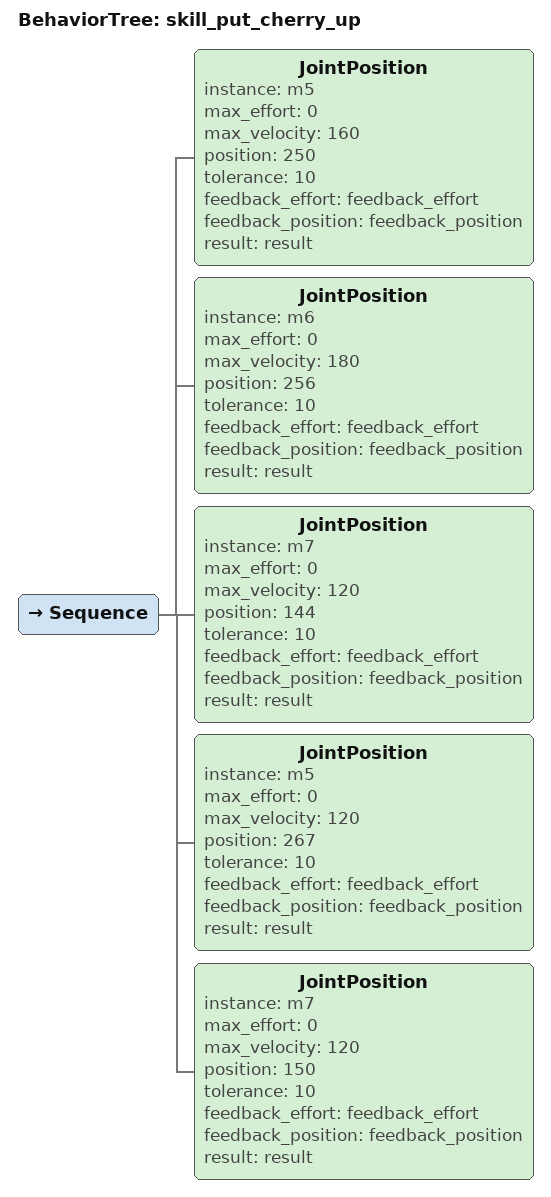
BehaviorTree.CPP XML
<?xml version="1.0" encoding="UTF-8"?>
<root BTCPP_format="4">
  <BehaviorTree ID="skill_put_cherry_up">
    <Sequence>
      <JointPosition instance="m5"
                     max_effort="0"
                     max_velocity="160"
                     position="250"
                     tolerance="10"
                     feedback_effort="feedback_effort"
                     feedback_position="feedback_position"
                     result="result"/>
      <JointPosition instance="m6"
                     max_effort="0"
                     max_velocity="180"
                     position="256"
                     tolerance="10"
                     feedback_effort="feedback_effort"
                     feedback_position="feedback_position"
                     result="result"/>
      <JointPosition instance="m7"
                     max_effort="0"
                     max_velocity="120"
                     position="144"
                     tolerance="10"
                     feedback_effort="feedback_effort"
                     feedback_position="feedback_position"
                     result="result"/>
      <JointPosition instance="m5"
                     max_effort="0"
                     max_velocity="120"
                     position="267"
                     tolerance="10"
                     feedback_effort="feedback_effort"
                     feedback_position="feedback_position"
                     result="result"/>
      <JointPosition instance="m7"
                     max_effort="0"
                     max_velocity="120"
                     position="150"
                     tolerance="10"
                     feedback_effort="feedback_effort"
                     feedback_position="feedback_position"
                     result="result"/>
    </Sequence>
  </BehaviorTree>

</root>
